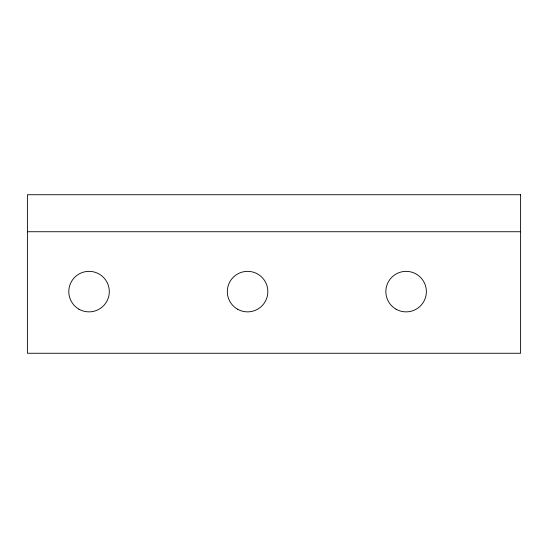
<?xml version="1.0" encoding="UTF-8"?>
<svg xmlns="http://www.w3.org/2000/svg" width="548" height="548" viewBox="0 0 548 548"><rect width="100%" height="100%" fill="white"/><g stroke="black" fill="none" stroke-linecap="round" stroke-linejoin="round"><path stroke-width="0.82" d="M27.4 231.729L520.6 231.729M520.6 194.739L27.4 194.739L27.4 353.261L520.6 353.261L520.6 194.739M395.978 309.154A20.255 20.255 0 0 0 426.365 291.611A20.255 20.255 0 0 0 395.978 274.069A20.255 20.255 0 0 0 395.978 309.154M237.448 309.154A20.255 20.255 0 0 0 267.835 291.611A20.255 20.255 0 0 0 237.448 274.069A20.255 20.255 0 0 0 237.448 309.154M78.919 309.154A20.255 20.255 0 0 0 109.305 291.611A20.255 20.255 0 0 0 78.919 274.069A20.255 20.255 0 0 0 78.919 309.154"/></g></svg>
